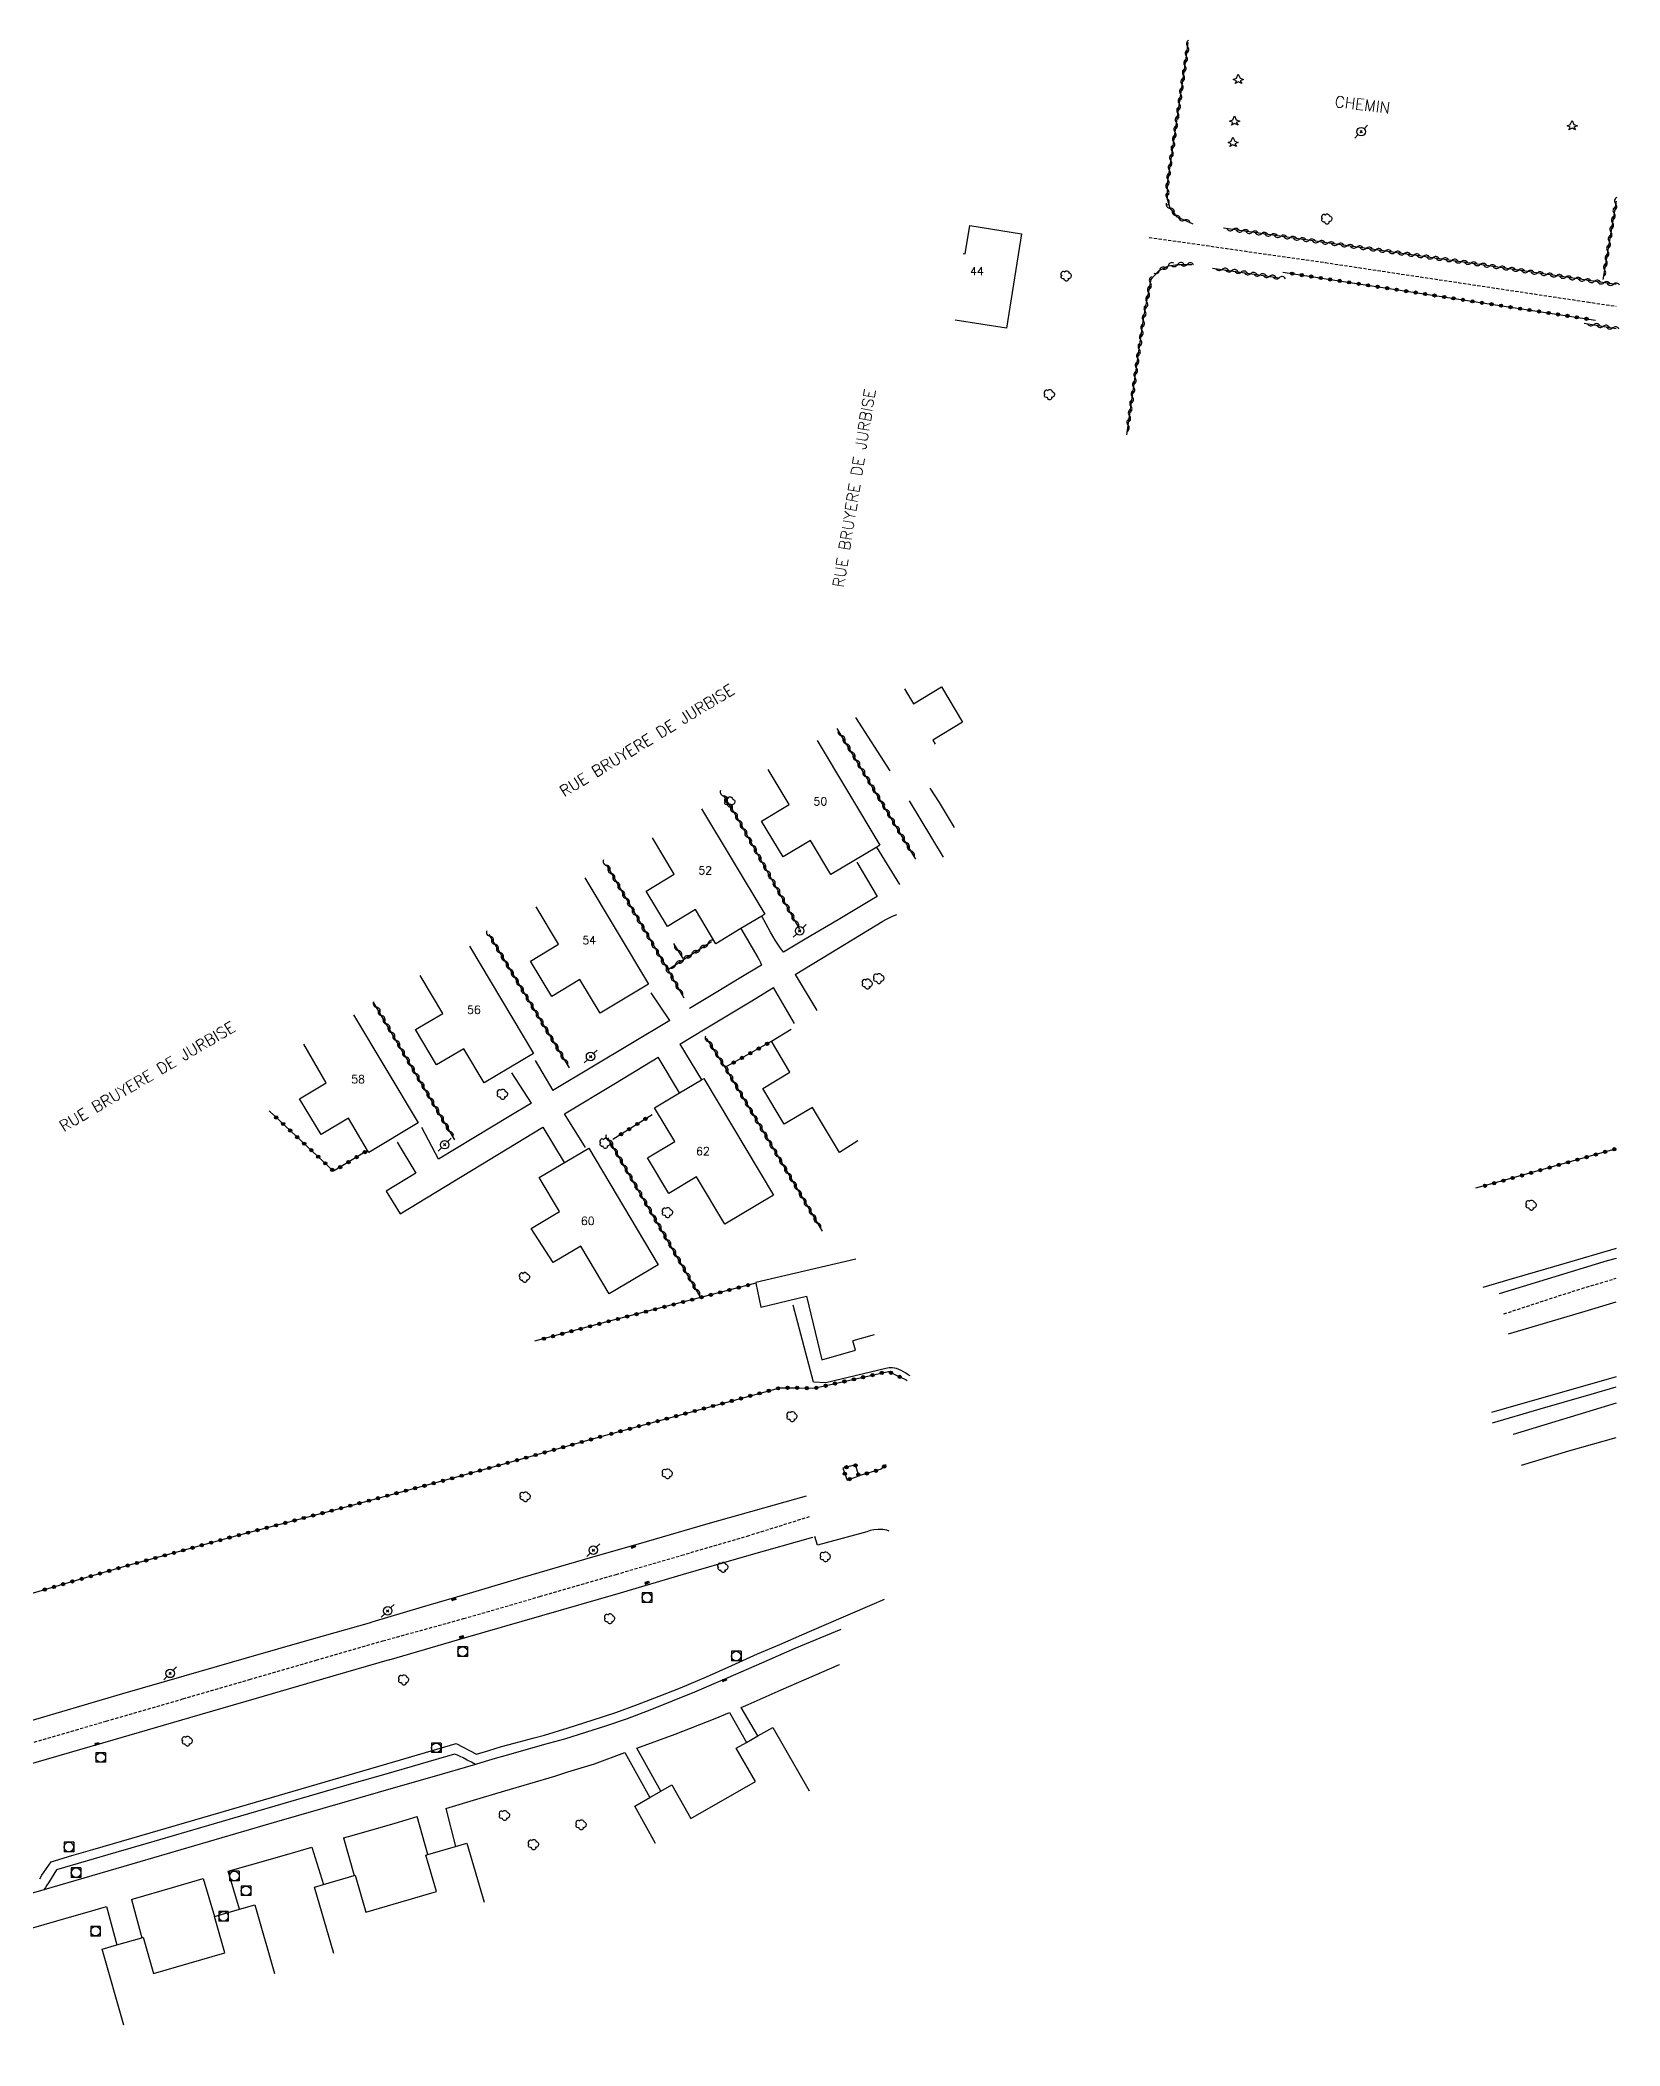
# Model space of a CAD drawing. Header units: millimetres. Extents: x 120371 to 121001, y 132316 to 133001.
# Drawn here: x 120753.8 to 121000.6, y 132335.7 to 132649 of the extents above; entities that cross this region are included whole.
import ezdxf
from ezdxf.enums import TextEntityAlignment as Align

# ---------------------------------------------------------------- set-up
doc = ezdxf.new("R2010")
doc.units = ezdxf.units.MM
doc.linetypes.add('DASHED', pattern=[0.75, 0.5, -0.25])
doc.layers.get('0').update_dxf_attribs({"linetype": 'CONTINUOUS'})
for name, color, linetype in [('W0001', 6, 'DASHED'), ('W0006', 2, 'CONTINUOUS'), ('W0014', 7, 'CONTINUOUS'), ('W0017', 7, 'CONTINUOUS'), ('W0101', 7, 'CONTINUOUS'), ('W0104', 1, 'CONTINUOUS'), ('W0300', 7, 'CONTINUOUS'), ('W0303', 7, 'CONTINUOUS'), ('W0310', 3, 'CONTINUOUS'), ('W0323', 7, 'CONTINUOUS'), ('W0401', 7, 'CONTINUOUS'), ('W0420', 7, 'CONTINUOUS'), ('W0473', 7, 'CONTINUOUS'), ('W0989', 7, 'CONTINUOUS'), ('W0991', 7, 'CONTINUOUS')]:
    doc.layers.add(name, color=color, linetype=linetype)
doc.styles.get("Standard").update_dxf_attribs({"font": 'romans.shx', "width": 0.85})

# ---------------------------------------------------------------- blocks, each defined once
blk = doc.blocks.new('T473')
for p, q in [((-0.166667, 0.166667), (0.166667, -0.166667)), ((-0.166667, -0.166667), (0.166667, 0.166667)), ((0.500001, 0.500001), (1.000002, 1.000002)), ((-1.000002, -1.000002), (-0.500001, -0.500001))]:
    blk.add_line(p, q)
blk.add_ellipse((0, 0), major_axis=(0.471405, 0.471405), ratio=1, start_param=5.4977871438, end_param=11.780972451)
blk = doc.blocks.new('T300')
for p, q in [((-0.8, 0.51), (-0.86, 0.34)), ((-0.86, 0.34), (-0.86, 0.17)), ((-0.86, 0.17), (-0.74, 0.06)), ((-0.69, 0.63), (-0.8, 0.51)), ((-0.8, -0.06), (-0.74, 0.06)), ((-0.74, 0.06), (-0.69, 0.11)), ((-0.57, 0.69), (-0.69, 0.63)), ((-0.46, 0.69), (-0.57, 0.69)), ((-0.29, 0.63), (-0.46, 0.69)), ((-0.29, 0.63), (-0.17, 0.74)), ((-0.23, 0.57), (-0.29, 0.63)), ((-0.17, 0.74), (-0.06, 0.8)), ((-0.06, 0.8), (0.06, 0.8)), ((0.06, 0.8), (0.23, 0.74)), ((0.23, 0.74), (0.34, 0.63)), ((0.34, 0.63), (0.4, 0.51)), ((0.46, 0.46), (0.34, 0.46)), ((0.4, 0.51), (0.4, 0.46)), ((0.57, 0.4), (0.46, 0.46)), ((0.57, 0.4), (0.69, 0.29)), ((0.69, 0.29), (0.74, 0.17)), ((0.74, 0.06), (0.69, -0.17)), ((0.74, 0.17), (0.74, 0.06)), ((-0.8, -0.17), (-0.8, -0.06)), ((-0.8, -0.23), (-0.8, -0.17)), ((-0.74, -0.34), (-0.8, -0.23)), ((-0.69, -0.4), (-0.74, -0.34)), ((-0.51, -0.46), (-0.69, -0.4)), ((-0.4, -0.46), (-0.51, -0.46)), ((-0.4, -0.46), (-0.34, -0.46)), ((-0.34, -0.46), (-0.34, -0.4)), ((-0.34, -0.51), (-0.34, -0.46)), ((-0.29, -0.63), (-0.34, -0.51)), ((-0.17, -0.74), (-0.29, -0.63)), ((-0.06, -0.8), (-0.17, -0.74)), ((0.06, -0.8), (-0.06, -0.8)), ((0.17, -0.74), (0.06, -0.8)), ((0.23, -0.69), (0.17, -0.74)), ((0.29, -0.46), (0.23, -0.46)), ((0.29, -0.63), (0.23, -0.69)), ((0.46, -0.4), (0.29, -0.46)), ((0.34, -0.51), (0.29, -0.63)), ((0.34, -0.51), (0.34, -0.46)), ((0.57, -0.34), (0.46, -0.4)), ((0.63, -0.29), (0.57, -0.34)), ((0.69, -0.17), (0.63, -0.29))]:
    blk.add_line(p, q)
blk = doc.blocks.new('T420')
for p, q in [((0.75, 0.75), (-0.75, 0.75)), ((-0.75, 0.75), (-0.75, -0.75)), ((0.75, 0.75), (0.75, -0.75)), ((0.75, -0.75), (-0.75, -0.75))]:
    blk.add_line(p, q)
blk.add_ellipse((0, 0), major_axis=(-0.53, 0.53), ratio=1, start_param=3.926991, end_param=10.210176)
blk = doc.blocks.new('T303')
for p, q in [((-0.77, 0), (-0.28, 0.21)), ((-0.28, -0.21), (-0.77, 0)), ((-0.28, 0.21), (0, 0.83)), ((0, 0.83), (0.28, 0.21)), ((0.28, 0.21), (0.83, 0)), ((0.83, 0), (0.28, -0.21)), ((-0.49, -0.63), (-0.28, -0.21)), ((0, -0.35), (-0.49, -0.63)), ((0.56, -0.63), (0, -0.35)), ((0.28, -0.21), (0.56, -0.63))]:
    blk.add_line(p, q)
blk = doc.blocks.new('T401')
for p, q in [((-0.3, 0.3), (0, 0.3)), ((-0.3, -0.25), (-0.3, 0.3)), ((-0.3, 0.15), (0, 0.15)), ((-0.3, 0), (0, 0)), ((0, 0.3), (0, -0.25)), ((-0.3, -0.15), (0, -0.15)), ((-0.3, -0.25), (-0.3, -0.3)), ((-0.3, -0.3), (0, -0.3)), ((0, -0.3), (0, -0.25))]:
    blk.add_line(p, q)
blk = doc.blocks.new('t323o')
at = {"color": 0, "linetype": 'Continuous'}
for radius in [0.25, 0.15]:
    blk.add_circle((0, 0), radius, dxfattribs=at)
blk = doc.blocks.new('t310o')
at = {"color": 0, "linetype": 'Continuous'}
for centre, start, end in [((-0.5, 0.38), 216.8699, 323.1304), ((0.5, -0.37), 36.8699, 143.1303)]:
    blk.add_arc(centre, 0.625, start, end, dxfattribs=at)

msp = doc.modelspace()

# ---------------------------------------------------------------- linework, layer by layer
at = {"layer": 'W0001'}
for points in [[(120927.05, 132618.22), (120954.58, 132614.28), (120995.49, 132608.14), (121000, 132607.46)], [(120982.46, 132450.07), (120994.63, 132454.05), (121000, 132455.63)], [(120590.84, 132335.74), (120598.42, 132337.93), (120623.25, 132345.34), (120661.11, 132356.26), (120678.6, 132361.4), (120701.48, 132368.08), (120714.36, 132371.88), (120727.25, 132375.68), (120740.14, 132379.47), (120752.13, 132382.98), (120764.12, 132386.47), (120776.11, 132389.95), (120786.51, 132392.97), (120796.92, 132395.98), (120807.32, 132399), (120819.94, 132402.47), (120831.85, 132405.93), (120843.77, 132409.39), (120854.02, 132412.37), (120864.26, 132415.37), (120873.99, 132418.42)]]:
    msp.add_lwpolyline(points, dxfattribs=at)
at = {"layer": 'W0006'}
for points in [[(120980.68, 132433.06), (120988.12, 132435.22), (120996.08, 132437.52), (121000, 132438.66)], [(120821.81, 132379.67), (120821.16, 132380.03), (120820.51, 132380.38), (120819.86, 132380.72), (120819.42, 132380.92), (120818.98, 132381.12), (120818.54, 132381.32), (120813.17, 132379.76), (120807.8, 132378.2), (120802.43, 132376.65), (120791.71, 132373.53), (120781, 132370.41), (120770.29, 132367.29), (120765.64, 132365.94), (120760.99, 132364.59), (120756.34, 132363.24), (120755.92, 132362.56), (120755.5, 132361.87), (120755.08, 132361.2), (120754.84, 132360.84), (120754.61, 132360.48), (120754.38, 132360.13)]]:
    msp.add_lwpolyline(points, dxfattribs=at)
at = {"layer": 'W0014'}
for points in [[(121000, 132460.29), (120991.84, 132457.88), (120982.9, 132455.27), (120980.93, 132454.7), (120979.17, 132454.18)], [(121000, 132440.23), (120980.56, 132434.65)], [(120886.45, 132416.15), (120886.09, 132416.27), (120885.42, 132416.38), (120884.73, 132416.4), (120884.04, 132416.34), (120883.48, 132416.22), (120882.92, 132416.04), (120882.36, 132415.86), (120875.25, 132413.93), (120874.84, 132415.31)], [(120832.57, 132384.28), (120836.3, 132385.44), (120840.02, 132386.6), (120843.73, 132387.83), (120847.12, 132389.05), (120850.5, 132390.34), (120853.85, 132391.67), (120857.88, 132393.38), (120861.87, 132395.17), (120865.86, 132396.95), (120869.33, 132398.45), (120872.79, 132399.95), (120876.26, 132401.44), (120880.03, 132403.07), (120883.8, 132404.69), (120885.71, 132405.52)], [(120753.73, 132361.83), (120754.06, 132362.38), (120754.4, 132362.92), (120754.76, 132363.45), (120755.13, 132363.98), (120755.5, 132364.51), (120758.75, 132365.45), (120762.01, 132366.4), (120765.26, 132367.34), (120772.24, 132369.38), (120779.22, 132371.42), (120786.21, 132373.46), (120797.07, 132376.63), (120807.93, 132379.81), (120818.79, 132382.98), (120821.94, 132381.3), (120823.9, 132381.89), (120825.87, 132382.48), (120827.84, 132383.04), (120829.41, 132383.46), (120830.99, 132383.87), (120832.57, 132384.28)]]:
    msp.add_lwpolyline(points, dxfattribs=at)
at = {"layer": 'W0017'}
for points in [[(120896.64, 132526.07), (120894.32, 132529.96), (120892.86, 132532.19)], [(120889.56, 132530.21), (120894.87, 132521.41)], [(120888.08, 132517.14), (120884.49, 132522.98)], [(120881.38, 132520.63), (120884.57, 132515.29)], [(120884.57, 132515.29), (120883.67, 132514.75), (120878.47, 132511.64), (120873.31, 132508.59), (120869.91, 132506.57)], [(120869.91, 132506.57), (120869.47, 132507.2), (120869.04, 132507.83), (120868.62, 132508.46), (120867.89, 132509.69), (120867.21, 132510.95), (120866.53, 132512.21)], [(120885.43, 132511.39), (120885.93, 132511.67), (120886.43, 132511.95), (120886.95, 132512.19), (120887.65, 132512.44)], [(120863.27, 132510.25), (120864.16, 132508.76), (120865.04, 132507.27), (120865.89, 132505.76), (120866.1, 132505.36), (120866.31, 132504.96), (120866.51, 132504.56)], [(120871.76, 132503.11), (120878.52, 132507.2), (120885.43, 132511.39)], [(120866.51, 132504.56), (120863, 132502.47), (120859.39, 132500.29), (120855.78, 132498.1), (120855.24, 132497.77)], [(120871.76, 132503.11), (120875.15, 132497.48)], [(120852.18, 132495.91), (120849.24, 132500.23)], [(120853.75, 132492.22), (120857.69, 132494.6), (120864.71, 132498.84), (120868.35, 132501.04)], [(120871.67, 132495.41), (120868.35, 132501.04)], [(120852.15, 132495.89), (120833.87, 132484.97)], [(120835.7, 132481.3), (120843.66, 132486.13), (120850.37, 132490.18)], [(120853.68, 132484.58), (120850.37, 132490.18)], [(120853.75, 132492.22), (120857.11, 132486.62)], [(120830.56, 132482.99), (120827.47, 132487.7)], [(120831.11, 132489.64), (120833.87, 132484.97)], [(120830.56, 132482.99), (120827.05, 132480.9), (120816.04, 132474.22)], [(120838.98, 132476.07), (120835.7, 132481.3)], [(120812.47, 132472.05), (120807.85, 132469.25), (120810.04, 132465.71), (120832.31, 132479.24)], [(120816.04, 132474.22), (120813.4, 132479.21)], [(120832.31, 132479.24), (120835.66, 132473.71)], [(120809.57, 132476.88), (120812.47, 132472.05)], [(121000, 132458.75), (120998.6, 132458.34), (120981.72, 132453.19), (120981.72, 132453.19), (120981.72, 132453.19)], [(120889.7, 132440.39), (120889.42, 132440.57), (120889.06, 132440.8), (120888.69, 132441.02), (120888.32, 132441.21), (120887.95, 132441.39), (120887.56, 132441.52), (120887.27, 132441.6), (120886.96, 132441.65), (120886.66, 132441.67), (120886.41, 132441.64), (120886.15, 132441.59), (120885.9, 132441.54), (120876.55, 132439.31), (120874.6, 132439.41), (120871.44, 132451.44)], [(120983.21, 132446.95), (120983.21, 132446.95), (120994.63, 132450.36), (121000, 132451.94)], [(121000, 132436.11), (120983.93, 132431.23), (120983.93, 132431.23)], [(120985.24, 132426.42), (120985.24, 132426.42), (120992.62, 132428.66), (121000, 132430.74)], [(120873.46, 132421.62), (120873.46, 132421.62), (120873.46, 132421.62), (120858.13, 132417.3), (120848.48, 132414.49), (120838.83, 132411.69), (120829.18, 132408.88), (120821.32, 132406.56), (120813.47, 132404.24), (120805.61, 132401.91)], [(120808.33, 132396.04), (120820.24, 132399.5), (120832.16, 132402.95), (120844.07, 132406.42), (120854.32, 132409.4), (120864.57, 132412.39), (120874.51, 132415.21)], [(120678.12, 132364.89), (120687.91, 132367.74), (120697.7, 132370.59), (120707.49, 132373.45), (120720.88, 132377.35), (120734.27, 132381.26), (120747.66, 132385.18), (120757.19, 132387.98), (120766.73, 132390.78), (120776.27, 132393.56), (120786.05, 132396.36), (120795.83, 132399.14), (120805.61, 132401.91)], [(120878.87, 132400.79), (120878.87, 132400.79), (120878.87, 132400.79), (120871.69, 132397.83), (120866.47, 132395.53), (120861.25, 132393.23), (120856.01, 132391), (120852.53, 132389.56), (120849.04, 132388.16), (120845.52, 132386.83), (120842.26, 132385.72), (120838.97, 132384.68), (120835.69, 132383.64)], [(120808.33, 132396.04), (120797.93, 132393.03), (120787.52, 132390.02), (120777.12, 132387), (120765.13, 132383.51), (120753.14, 132380.02), (120741.15, 132376.52), (120728.26, 132372.73), (120715.37, 132368.93), (120702.49, 132365.13)], [(120863.29, 132388.6), (120864.42, 132389.08), (120869.54, 132391.37), (120878.65, 132395.3), (120878.65, 132395.3), (120878.65, 132395.3)], [(120847.02, 132382.24), (120853, 132384.44), (120859.26, 132386.88), (120861.49, 132387.83)], [(120861.49, 132387.83), (120864.12, 132383.12)], [(120865.94, 132384.15), (120863.29, 132388.6)], [(120835.69, 132383.64), (120832.59, 132382.79), (120829.49, 132381.93), (120826.4, 132381.05), (120824.87, 132380.6), (120823.34, 132380.14), (120821.81, 132379.67)], [(120840.39, 132379.79), (120845.12, 132381.54)], [(120845.12, 132381.54), (120849.03, 132374.52)], [(120850.74, 132375.51), (120847.02, 132382.24)], [(120821.81, 132379.67), (120815, 132377.72), (120808.19, 132375.77), (120801.39, 132373.81), (120790.71, 132370.71), (120780.03, 132367.6), (120769.36, 132364.49), (120764.36, 132363.04), (120759.37, 132361.58), (120754.38, 132360.13)], [(120822.52, 132374.41), (120826.41, 132375.56), (120830.3, 132376.72), (120834.18, 132377.89), (120836.25, 132378.52), (120838.32, 132379.16), (120840.39, 132379.79)], [(120817.16, 132372.83), (120822.52, 132374.41)], [(120801.18, 132368.21), (120802.54, 132368.6), (120809.24, 132370.54), (120812.71, 132371.54)], [(120814.38, 132365.62), (120812.71, 132371.54)], [(120817.16, 132372.83), (120818.7, 132366.88)], [(120801.18, 132368.21), (120802.84, 132362.34)], [(120783.16, 132363.01), (120786.66, 132364.02), (120791.96, 132365.55), (120796.26, 132366.79)], [(120796.26, 132366.79), (120798.06, 132360.95)], [(120768.05, 132358.6), (120768.39, 132358.7), (120774.48, 132360.47), (120779.25, 132361.86)], [(120779.25, 132361.86), (120781.02, 132355.96)], [(120784.92, 132357.07), (120783.16, 132363.01)], [(120754.38, 132360.13), (120743.24, 132356.93)], [(120768.05, 132358.6), (120769.66, 132352.64)], [(120729.38, 132346.54), (120730.49, 132347.08), (120732.33, 132347.89), (120734.69, 132348.76), (120737.1, 132349.52), (120739.52, 132350.26), (120743.15, 132351.38), (120746.79, 132352.47), (120750.44, 132353.55), (120756.42, 132355.26), (120762.41, 132356.98), (120764.18, 132357.49)], [(120764.18, 132357.49), (120765.79, 132351.52)]]:
    msp.add_lwpolyline(points, dxfattribs=at)
at = {"layer": 'W0101'}
for points in [[(120897.97, 132615.72), (120898.33, 132615.66), (120899.02, 132620.06), (120907.09, 132618.79), (120904.77, 132604.03), (120896.74, 132605.29)], [(120888.82, 132547.71), (120890.22, 132545.37), (120894.59, 132548), (120897.9, 132542.48), (120893.24, 132539.69), (120893.63, 132539.06)], [(120886.58, 132534.91), (120881.22, 132543.21)], [(120875.16, 132539.63), (120884.97, 132523.27)], [(120884.97, 132523.27), (120884.49, 132522.98), (120877.33, 132518.68), (120874.14, 132524.01), (120869.85, 132521.44), (120866.5, 132527.03), (120870.82, 132529.62), (120867.53, 132535.11)], [(120857.1, 132528.94), (120867, 132512.5), (120866.53, 132512.21), (120863.27, 132510.25), (120859.37, 132507.9)], [(120859.37, 132507.9), (120856.16, 132513.24), (120851.79, 132510.6), (120848.48, 132516.09), (120852.87, 132518.74), (120849.46, 132524.42)], [(120838.89, 132518.16), (120848.85, 132501.58), (120841.27, 132497.03)], [(120841.27, 132497.03), (120838.12, 132502.28), (120833.72, 132499.63), (120830.39, 132505.18), (120834.78, 132507.82), (120831.28, 132513.66)], [(120820.88, 132507.51), (120830.85, 132490.76), (120823.15, 132486.17)], [(120823.15, 132486.17), (120819.98, 132491.49), (120815.71, 132488.95), (120812.43, 132494.47), (120816.68, 132497.01), (120813.15, 132502.93)], [(120802.77, 132496.79), (120812.86, 132479.92), (120805.15, 132475.3), (120804.96, 132475.61), (120801.96, 132480.62), (120797.7, 132478.07), (120794.33, 132483.68)], [(120866.69, 132485.3), (120870.94, 132487.82), (120868.07, 132492.65), (120868.07, 132492.65), (120871.14, 132494.53)], [(120794.33, 132483.68), (120798.49, 132486.17), (120795.01, 132492.2)], [(120881.56, 132477.09), (120878.67, 132475.26), (120874.47, 132482.33), (120870.02, 132479.69), (120866.69, 132485.3)]]:
    msp.add_lwpolyline(points, dxfattribs=at)
for points in [[(120849.79, 132482.27), (120853.68, 132484.58), (120857.11, 132486.62), (120857.5, 132486.86), (120868.35, 132468.63), (120860.74, 132464.11), (120856.35, 132471.48), (120851.99, 132468.89), (120848.68, 132474.45), (120852.93, 132476.98)], [(120839.49, 132475.98), (120850.32, 132457.74), (120842.68, 132453.2), (120838.27, 132460.64), (120833.96, 132458.08), (120830.48, 132463.42), (120834.93, 132466.07), (120831.77, 132471.4)]]:
    msp.add_lwpolyline(points, close=True, dxfattribs=at)
at = {"layer": 'W0104'}
for points in [[(120881.24, 132458.64), (120881.24, 132458.64), (120865.58, 132454.96), (120865.6, 132454.88), (120866.36, 132451.12), (120873.51, 132452.86), (120875.94, 132442.9), (120881.17, 132444.39), (120880.76, 132445.85)], [(120884.11, 132446.82), (120880.76, 132445.85), (120880.76, 132445.85), (120880.76, 132445.85), (120880.76, 132445.85), (120880.76, 132445.85)], [(120849.95, 132367.37), (120846.68, 132373.17), (120849.03, 132374.52), (120850.74, 132375.51), (120852.47, 132376.5), (120855.45, 132371.23), (120865.53, 132377.04), (120862.54, 132382.23), (120864.12, 132383.12), (120865.94, 132384.15), (120868.26, 132385.46)], [(120868.26, 132385.46), (120873.96, 132375.58)], [(120799.66, 132350.17), (120796.64, 132360.54), (120798.06, 132360.95), (120802.84, 132362.34), (120803, 132362.39), (120804.67, 132356.64), (120815.72, 132359.85), (120814.07, 132365.54), (120814.38, 132365.62), (120818.7, 132366.88), (120820.46, 132367.4), (120823.14, 132358.2)], [(120766.88, 132338.96), (120763.47, 132350.86), (120765.79, 132351.52), (120769.66, 132352.64), (120769.89, 132352.7), (120771.51, 132347.05), (120782.66, 132350.25), (120781.02, 132355.96), (120784.92, 132357.07), (120787.34, 132357.77), (120790.42, 132347.02)]]:
    msp.add_lwpolyline(points, dxfattribs=at)
at = {"layer": 'W0310'}
for points in [[(120933.94, 132620.29), (120931.49, 132621.39), (120930.35, 132622.8), (120929.93, 132624.13), (120929.9, 132626.61), (120932.82, 132646.23), (120933.16, 132648.64)], [(121000, 132623.88), (120997.95, 132611.64)], [(121000, 132610.85), (120979.4, 132613.9), (120938.69, 132619.66)], [(120923.55, 132587.4), (120926.24, 132605.79), (120927.34, 132611.64), (120927.65, 132611.98)], [(120927.65, 132611.98), (120928.6, 132613.03), (120930.06, 132613.78), (120931.55, 132613.98), (120933.78, 132613.99), (120933.78, 132614)], [(120936.97, 132613.43), (120947.42, 132611.9)], [(120995.02, 132604.82), (121000, 132603.97)], [(120890.6, 132521.12), (120878.33, 132541.51)], [(120872.5, 132510.12), (120862.42, 132528.07), (120860.6, 132531.01)], [(120842.28, 132520.17), (120852.2, 132503.2), (120854.38, 132499.42)], [(120836.47, 132488.51), (120823.93, 132509.31)], [(120851.81, 132503.83), (120858.68, 132508.23)], [(120854.26, 132505.58), (120852.79, 132507.91)], [(120818.57, 132477.27), (120805.95, 132498.67)], [(120876, 132463), (120866.26, 132479.43), (120860.82, 132488.6), (120860.72, 132488.76), (120857.9, 132493.16)], [(120857.07, 132452.55), (120842.49, 132477.56)]]:
    msp.add_lwpolyline(points, dxfattribs=at)
at = {"layer": 'W0323'}
for points in [[(120947.92, 132612.78), (120996.76, 132605.29)], [(120860.82, 132488.6), (120868.07, 132492.65)], [(120804.96, 132475.61), (120799.64, 132472.37), (120789.57, 132481.79)], [(120849.39, 132481.18), (120843.28, 132477.33)], [(121000, 132475.87), (120981.69, 132470.68), (120978.06, 132469.69)], [(120865.6, 132454.88), (120842.91, 132448.98), (120831.02, 132445.81)], [(120841.58, 132430.95), (120869.37, 132438.53), (120872.22, 132438.52), (120874.73, 132438.45), (120886.31, 132441.08), (120889.1, 132439.75), (120889.24, 132439.65)], [(120684.53, 132384.56), (120692.78, 132387.41), (120701.04, 132390.25), (120709.31, 132393.04), (120719.48, 132396.33), (120729.67, 132399.53), (120739.89, 132402.66), (120749.05, 132405.41), (120758.23, 132408.1), (120767.41, 132410.75), (120784.37, 132415.4), (120801.37, 132419.88), (120818.34, 132424.44), (120826.09, 132426.6), (120833.83, 132428.77), (120841.58, 132430.95)], [(120885.94, 132426.52), (120885.19, 132425.82), (120881.68, 132424.78), (120881.16, 132426.47), (120879.22, 132425.98), (120879.85, 132424.11), (120881.68, 132424.78)]]:
    msp.add_lwpolyline(points, dxfattribs=at)

# ---------------------------------------------------------------- block references
at = {"layer": 'W0300', "rotation": 359.9999899820874}
for p in [(120954.84, 132621.08), (120914.13, 132612.19), (120911.51, 132593.66), (120861.57, 132530.02), (120883.05, 132501.6), (120884.85, 132502.45), (120826.05, 132484.37), (120842.08, 132476.7), (120986.77, 132467.04), (120851.84, 132465.89), (120829.51, 132455.77), (120871.29, 132434.02), (120851.81, 132425.09), (120829.61, 132421.5), (120876.5, 132412.12), (120842.8, 132402.45)]:
    msp.add_blockref('T300', p, dxfattribs=at)
at = {"layer": 'W0300'}
for p in [(120860.5, 132410.47), (120810.62, 132392.89), (120776.81, 132383.33), (120826.36, 132371.72), (120838.34, 132370.26), (120830.9, 132367.17)]:
    msp.add_blockref('T300', p, dxfattribs=at)
at = {"layer": 'W0303', "rotation": 359.9999899820874}
for p in [(120940.97, 132642.88), (120940.38, 132636.36), (120940.15, 132633.02), (120993.12, 132635.65)]:
    msp.add_blockref('T303', p, dxfattribs=at)
at = {"layer": 'W0310'}
for p, rotation in [((120932.86, 132646.52), 81.76365057754809), ((120933.07, 132648.01), 81.76365057754809), ((120932.42, 132643.55), 81.54192262156677), ((120932.64, 132645.04), 81.54192262156677), ((120931.76, 132639.1), 81.54192262156677), ((120931.98, 132640.59), 81.54192262156677), ((120932.2, 132642.07), 81.54192262156677), ((120931.31, 132636.14), 81.54192262156677), ((120931.54, 132637.62), 81.54192262156677), ((120930.87, 132633.17), 81.54192262156677), ((120931.09, 132634.65), 81.54192262156677), ((120930.43, 132630.2), 81.54192262156677), ((120930.65, 132631.69), 81.54192262156677), ((120929.99, 132627.23), 81.54192262156677), ((120930.21, 132628.72), 81.54192262156677), ((120929.91, 132625.74), 90.83333439011238), ((120929.93, 132624.24), 90.83333439011238), ((120999.93, 132623.47), 260.4983663185641), ((120930.35, 132622.8), 129.0678979551112), ((120931.29, 132621.64), 129.0678979551112), ((120932.57, 132620.9), 155.6338734718335), ((120999.44, 132620.51), 260.4983663185641), ((120999.68, 132621.99), 260.4983663185641), ((120940.18, 132619.45), 171.9445961805419), ((120941.66, 132619.24), 171.9445961805419), ((120943.15, 132619.03), 171.9445961805419), ((120944.63, 132618.82), 171.9445961805419), ((120946.12, 132618.61), 171.9445961805419), ((120947.61, 132618.4), 171.9445961805419), ((120949.09, 132618.19), 171.9445961805419), ((120950.58, 132617.98), 171.9445961805419), ((120952.06, 132617.77), 171.9445961805419), ((120998.94, 132617.55), 260.4983663185641), ((120999.19, 132619.03), 260.4983663185641), ((120953.55, 132617.56), 171.9445961805419), ((120955.03, 132617.35), 171.9445961805419), ((120956.52, 132617.14), 171.9445961805419), ((120958, 132616.93), 171.9445961805419), ((120959.49, 132616.72), 171.9445961805419), ((120960.97, 132616.51), 171.9445961805419), ((120962.46, 132616.3), 171.9445961805419), ((120963.94, 132616.09), 171.9445961805419), ((120965.43, 132615.88), 171.9445961805419), ((120966.91, 132615.67), 171.9445961805419), ((120968.4, 132615.46), 171.9445961805419), ((120969.88, 132615.25), 171.9445961805419), ((120971.37, 132615.04), 171.9445961805419), ((120972.85, 132614.83), 171.9445961805419), ((120974.34, 132614.62), 171.9445961805419), ((120998.45, 132614.6), 260.4983663185641), ((120998.69, 132616.08), 260.4983663185641), ((120927.24, 132611.11), 79.31705149008545), ((120928.67, 132613.07), 27.20721317702926), ((120930.01, 132613.75), 27.20721317702926), ((120931.49, 132613.97), 7.667529130321161), ((120932.99, 132613.99), 0.2317569450682838), ((120938.45, 132613.22), 351.6658405964148), ((120939.94, 132613), 351.6658405964148), ((120941.42, 132612.78), 351.6658405964148), ((120942.91, 132612.56), 351.6658405964148), ((120944.39, 132612.35), 351.6658405964148), ((120945.87, 132612.13), 351.6658405964148), ((120947.36, 132611.91), 351.6658405964148), ((120975.82, 132614.41), 171.9445961805419), ((120977.31, 132614.2), 171.9445961805419), ((120978.79, 132613.99), 171.9445961805419), ((120980.28, 132613.77), 171.5675251138795), ((120981.76, 132613.55), 171.5675251138795), ((120983.25, 132613.33), 171.5675251138795), ((120984.73, 132613.11), 171.5675251138795), ((120986.21, 132612.89), 171.5675251138795), ((120987.7, 132612.67), 171.5675251138795), ((120989.18, 132612.45), 171.5675251138795), ((120990.67, 132612.23), 171.5675251138795), ((120992.15, 132612.01), 171.5675251138795), ((120993.63, 132611.79), 171.5675251138795), ((120995.12, 132611.57), 171.5675251138795), ((120998.2, 132613.12), 260.4983663185641), ((120926.68, 132608.16), 79.31705149008545), ((120926.96, 132609.63), 79.31705149008545), ((120996.6, 132611.35), 171.5675251138795), ((120998.08, 132611.13), 171.5675251138795), ((120999.57, 132610.91), 171.5675251138795), ((120926.15, 132605.21), 81.68465530924523), ((120926.41, 132606.69), 79.31705149008545), ((120925.72, 132602.24), 81.68465530924523), ((120925.93, 132603.72), 81.68465530924523), ((120996.5, 132604.57), 350.3810072110223), ((120997.98, 132604.32), 350.3810072110223), ((120999.46, 132604.07), 350.3810072110223), ((120925.28, 132599.27), 81.68465530924523), ((120925.5, 132600.76), 81.68465530924523), ((120924.85, 132596.3), 81.68465530924523), ((120925.07, 132597.79), 81.68465530924523), ((120924.42, 132593.33), 81.68465530924523), ((120924.63, 132594.82), 81.68465530924523), ((120923.98, 132590.37), 81.68465530924523), ((120924.2, 132591.85), 81.68465530924523), ((120923.77, 132588.88), 81.68465530924523), ((120879, 132540.4), 121.021180982062), ((120879.77, 132539.11), 121.021180982062), ((120880.55, 132537.83), 121.021180982062), ((120881.32, 132536.54), 121.021180982062), ((120882.09, 132535.26), 121.021180982062), ((120882.86, 132533.97), 121.021180982062), ((120883.64, 132532.69), 121.021180982062), ((120860.62, 132530.97), 121.7757494572941), ((120861.41, 132529.7), 121.7757494572941), ((120884.41, 132531.4), 121.021180982062), ((120885.18, 132530.12), 121.021180982062), ((120862.2, 132528.42), 121.7757494572941), ((120862.95, 132527.12), 119.3354674890131), ((120885.96, 132528.83), 121.021180982062), ((120886.73, 132527.54), 121.021180982062), ((120863.69, 132525.82), 119.3354674890131), ((120864.42, 132524.51), 119.3354674890131), ((120865.16, 132523.2), 119.3354674890131), ((120887.5, 132526.26), 121.021180982062), ((120888.28, 132524.97), 121.021180982062), ((120889.05, 132523.69), 121.021180982062), ((120842.29, 132520.15), 300.3149807584473), ((120865.89, 132521.89), 119.3354674890131), ((120866.62, 132520.59), 119.3354674890131), ((120889.82, 132522.4), 121.021180982062), ((120843.04, 132518.85), 300.3149807584473), ((120843.8, 132517.56), 300.3149807584473), ((120867.36, 132519.28), 119.3354674890131), ((120868.09, 132517.97), 119.3354674890131), ((120844.56, 132516.26), 300.3149807584473), ((120845.32, 132514.97), 300.3149807584473), ((120868.83, 132516.66), 119.3354674890131), ((120869.56, 132515.35), 119.3354674890131), ((120870.3, 132514.05), 119.3354674890131), ((120846.07, 132513.67), 300.3149807584473), ((120846.83, 132512.38), 300.3149807584473), ((120847.59, 132511.08), 300.3149807584473), ((120871.03, 132512.74), 119.3354674890131), ((120871.77, 132511.43), 119.3354674890131), ((120824.08, 132509.07), 121.0960773569734), ((120824.85, 132507.78), 121.0960773569734), ((120848.34, 132509.79), 300.3149807584473), ((120849.1, 132508.49), 300.3149807584473), ((120858.13, 132507.87), 32.63225763262142), ((120825.63, 132506.5), 121.0960773569734), ((120826.4, 132505.21), 121.0960773569734), ((120849.86, 132507.2), 300.3149807584473), ((120850.62, 132505.9), 300.3149807584473), ((120851.37, 132504.61), 300.3149807584473), ((120853.08, 132504.64), 32.63225763262142), ((120853.46, 132506.85), 122.2700880910735), ((120854.34, 132505.44), 32.63225763262142), ((120855.6, 132506.25), 32.63225763262142), ((120856.87, 132507.06), 32.63225763262142), ((120827.18, 132503.93), 121.0960773569734), ((120827.95, 132502.64), 121.0960773569734), ((120828.73, 132501.36), 121.0960773569734), ((120852.13, 132503.31), 300.3149807584473), ((120852.88, 132502.02), 299.9973916273772), ((120829.5, 132500.07), 121.0960773569734), ((120830.28, 132498.79), 121.0960773569734), ((120853.63, 132500.72), 299.9973916273772), ((120806.38, 132497.95), 120.5031589621157), ((120807.14, 132496.65), 120.5031589621157), ((120807.91, 132495.36), 120.5031589621157), ((120831.05, 132497.51), 121.0960773569734), ((120831.83, 132496.22), 121.0960773569734), ((120808.67, 132494.07), 120.5031589621157), ((120809.43, 132492.78), 120.5031589621157), ((120832.6, 132494.94), 121.0960773569734), ((120833.38, 132493.65), 121.0960773569734), ((120834.15, 132492.37), 121.0960773569734), ((120858.26, 132492.59), 122.6838617886338), ((120810.19, 132491.48), 120.5031589621157), ((120810.95, 132490.19), 120.5031589621157), ((120811.71, 132488.9), 120.5031589621157), ((120834.92, 132491.08), 121.0960773569734), ((120835.7, 132489.8), 121.0960773569734), ((120859.07, 132491.33), 122.6838617886338), ((120859.88, 132490.07), 122.6838617886338), ((120860.69, 132488.8), 122.6838617886338), ((120812.47, 132487.61), 120.5031589621157), ((120813.24, 132486.31), 120.5031589621157), ((120861.46, 132487.52), 120.6751640194726), ((120862.22, 132486.23), 120.6751640194726), ((120814, 132485.02), 120.5031589621157), ((120814.76, 132483.73), 120.5031589621157), ((120815.52, 132482.44), 120.5031589621157), ((120862.99, 132484.94), 120.6751640194726), ((120863.75, 132483.65), 120.6751640194726), ((120816.28, 132481.14), 120.5031589621157), ((120817.04, 132479.85), 120.5031589621157), ((120864.52, 132482.36), 120.6751640194726), ((120865.29, 132481.07), 120.6751640194726), ((120866.05, 132479.78), 120.6751640194726), ((120817.8, 132478.56), 120.5031589621157), ((120842.72, 132477.18), 120.2265203772194), ((120866.82, 132478.48), 120.665866232586), ((120867.58, 132477.19), 120.665866232586), ((120843.47, 132475.88), 120.2265203772194), ((120844.23, 132474.58), 120.2265203772194), ((120844.98, 132473.29), 120.2265203772194), ((120868.35, 132475.9), 120.665866232586), ((120869.11, 132474.61), 120.665866232586), ((120869.88, 132473.32), 120.665866232586), ((120845.74, 132471.99), 120.2265203772194), ((120846.5, 132470.69), 120.2265203772194), ((120870.64, 132472.03), 120.665866232586), ((120871.41, 132470.74), 120.665866232586), ((120847.25, 132469.4), 120.2265203772194), ((120848.01, 132468.1), 120.2265203772194), ((120848.76, 132466.81), 120.2265203772194), ((120872.17, 132469.45), 120.665866232586), ((120872.94, 132468.16), 120.665866232586), ((120873.7, 132466.87), 120.665866232586), ((120849.52, 132465.51), 120.2265203772194), ((120850.27, 132464.21), 120.2265203772194), ((120874.47, 132465.58), 120.665866232586), ((120875.23, 132464.29), 120.665866232586), ((120851.03, 132462.92), 120.2265203772194), ((120851.78, 132461.62), 120.2265203772194), ((120852.54, 132460.33), 120.2265203772194), ((120853.29, 132459.03), 120.2265203772194), ((120854.05, 132457.73), 120.2265203772194), ((120854.8, 132456.44), 120.2265203772194), ((120855.56, 132455.14), 120.2265203772194), ((120856.31, 132453.85), 120.2265203772194)]:
    msp.add_blockref('t310o', p, dxfattribs=dict(at, rotation=rotation))
at = {"layer": 'W0323'}
for p, rotation in [((120949.4, 132612.56), 351.2733204897879), ((120950.89, 132612.33), 351.2733204897879), ((120952.37, 132612.1), 351.2733204897879), ((120953.85, 132611.87), 351.2733204897879), ((120955.33, 132611.65), 351.2733204897879), ((120956.82, 132611.42), 351.2733204897879), ((120958.3, 132611.19), 351.2733204897879), ((120959.78, 132610.96), 351.2733204897879), ((120961.26, 132610.73), 351.2733204897879), ((120962.75, 132610.51), 351.2733204897879), ((120964.23, 132610.28), 351.2733204897879), ((120965.71, 132610.05), 351.2733204897879), ((120967.2, 132609.82), 351.2733204897879), ((120968.68, 132609.6), 351.2733204897879), ((120970.16, 132609.37), 351.2733204897879), ((120971.64, 132609.14), 351.2733204897879), ((120973.13, 132608.91), 351.2733204897879), ((120974.61, 132608.69), 351.2733204897879), ((120976.09, 132608.46), 351.2733204897879), ((120977.57, 132608.23), 351.2733204897879), ((120979.06, 132608), 351.2733204897879), ((120980.54, 132607.78), 351.2733204897879), ((120982.02, 132607.55), 351.2733204897879), ((120983.5, 132607.32), 351.2733204897879), ((120984.99, 132607.09), 351.2733204897879), ((120986.47, 132606.87), 351.2733204897879), ((120987.95, 132606.64), 351.2733204897879), ((120989.43, 132606.41), 351.2733204897879), ((120990.92, 132606.18), 351.2733204897879), ((120992.4, 132605.96), 351.2733204897879), ((120993.88, 132605.73), 351.2733204897879), ((120995.37, 132605.5), 351.2733204897879), ((120863.44, 132490.06), 29.20262026687351), ((120864.75, 132490.79), 29.20262026687351), ((120866.06, 132491.52), 29.20262026687351), ((120867.36, 132492.26), 29.20262026687351), ((120862.13, 132489.33), 29.20262026687351), ((120790.67, 132480.76), 136.9340194564996), ((120848.36, 132480.53), 212.1618964770439), ((120791.76, 132479.74), 136.9340194564996), ((120792.86, 132478.72), 136.9340194564996), ((120793.95, 132477.69), 136.9340194564996), ((120844.55, 132478.13), 212.1618964770439), ((120845.82, 132478.93), 212.1618964770439), ((120847.09, 132479.73), 212.1618964770439), ((120795.05, 132476.67), 136.9340194564996), ((120796.15, 132475.64), 136.9340194564996), ((120797.24, 132474.62), 136.9340194564996), ((120801.96, 132473.78), 211.2651360852743), ((120803.24, 132474.56), 211.2651360852743), ((120804.53, 132475.34), 211.2651360852743), ((120992.5, 132473.75), 195.8076226890728), ((120993.95, 132474.16), 195.8076226890728), ((120995.39, 132474.56), 195.8076226890728), ((120996.83, 132474.97), 195.8076226890728), ((120998.28, 132475.38), 195.8076226890728), ((120999.72, 132475.79), 195.8076226890728), ((120798.34, 132473.59), 136.9340194564996), ((120799.43, 132472.57), 136.9340194564996), ((120800.68, 132473), 211.2651360852743), ((120982.4, 132470.89), 195.8076226890728), ((120983.84, 132471.3), 195.8076226890728), ((120985.29, 132471.7), 195.8076226890728), ((120986.73, 132472.11), 195.8076226890728), ((120988.17, 132472.52), 195.8076226890728), ((120989.62, 132472.93), 195.8076226890728), ((120991.06, 132473.34), 195.8076226890728), ((120979.51, 132470.08), 195.4188774226263), ((120980.95, 132470.48), 195.4188774226263), ((120854.23, 132451.92), 194.568018213285), ((120855.68, 132452.3), 194.568018213285), ((120857.13, 132452.68), 194.568018213285), ((120858.58, 132453.05), 194.568018213285), ((120860.03, 132453.43), 194.568018213285), ((120861.48, 132453.81), 194.568018213285), ((120862.94, 132454.18), 194.568018213285), ((120864.39, 132454.56), 194.568018213285), ((120842.61, 132448.9), 194.9191236197198), ((120844.06, 132449.28), 194.568018213285), ((120845.51, 132449.66), 194.568018213285), ((120846.97, 132450.03), 194.568018213285), ((120848.42, 132450.41), 194.568018213285), ((120849.87, 132450.79), 194.568018213285), ((120851.32, 132451.17), 194.568018213285), ((120852.77, 132451.54), 194.568018213285), ((120832.47, 132446.2), 194.9191236197198), ((120833.91, 132446.58), 194.9191236197198), ((120835.36, 132446.97), 194.9191236197198), ((120836.81, 132447.36), 194.9191236197198), ((120838.26, 132447.74), 194.9191236197198), ((120839.71, 132448.13), 194.9191236197198), ((120841.16, 132448.51), 194.9191236197198), ((120879.44, 132439.52), 12.7863009838172), ((120880.9, 132439.85), 12.7863009838172), ((120882.36, 132440.18), 12.7863009838172), ((120883.83, 132440.51), 12.7863009838172), ((120885.29, 132440.85), 12.7863009838172), ((120886.72, 132440.88), 334.6203239449356), ((120888.08, 132440.24), 334.6203239449356), ((120861.84, 132436.48), 15.26157287521569), ((120863.28, 132436.87), 15.26157287521569), ((120864.73, 132437.27), 15.26157287521569), ((120866.18, 132437.66), 15.26157287521569), ((120867.62, 132438.06), 15.26157287521569), ((120869.07, 132438.45), 15.26157287521569), ((120870.56, 132438.53), 359.8593724923107), ((120872.06, 132438.53), 359.8593724923107), ((120873.56, 132438.48), 358.263603491531), ((120875.05, 132438.52), 12.7863009838172), ((120876.51, 132438.85), 12.7863009838172), ((120877.98, 132439.19), 12.7863009838172), ((120850.26, 132433.32), 15.26157287521569), ((120851.71, 132433.71), 15.26157287521569), ((120853.15, 132434.11), 15.26157287521569), ((120854.6, 132434.5), 15.26157287521569), ((120856.05, 132434.9), 15.26157287521569), ((120857.49, 132435.29), 15.26157287521569), ((120858.94, 132435.69), 15.26157287521569), ((120860.39, 132436.08), 15.26157287521569), ((120838.4, 132430.06), 15.68999292899977), ((120839.84, 132430.46), 15.68999292899977), ((120841.28, 132430.87), 15.68999292899977), ((120843.02, 132431.34), 15.26157287521569), ((120844.47, 132431.74), 15.26157287521569), ((120845.92, 132432.13), 15.26157287521569), ((120847.36, 132432.53), 15.26157287521569), ((120848.81, 132432.92), 15.26157287521569), ((120826.84, 132426.81), 15.69685121988377), ((120828.29, 132427.22), 15.69685121988377), ((120829.73, 132427.62), 15.69685121988377), ((120831.18, 132428.03), 15.69685121988377), ((120832.62, 132428.43), 15.69685121988377), ((120834.06, 132428.84), 15.68999292899977), ((120835.51, 132429.24), 15.68999292899977), ((120836.95, 132429.65), 15.68999292899977), ((120815.28, 132423.62), 15.04101055173796), ((120816.72, 132424.01), 15.04101055173796), ((120818.17, 132424.39), 15.04101055173796), ((120819.62, 132424.8), 15.56376891012533), ((120821.06, 132425.2), 15.56376891012533), ((120822.51, 132425.6), 15.56376891012533), ((120823.95, 132426), 15.56376891012533), ((120825.4, 132426.41), 15.56376891012533), ((120879.51, 132425.11), 288.6553867717146), ((120879.78, 132426.12), 194.2302543146868), ((120880.27, 132424.27), 20.03331311589616), ((120881.18, 132426.41), 107.0337781515159), ((120881.62, 132424.97), 107.0337781515159), ((120882.93, 132425.15), 196.4921194073821), ((120884.37, 132425.57), 196.4921194073821), ((120885.66, 132426.25), 222.6738365916088), ((120803.69, 132420.5), 15.04101055173796), ((120805.14, 132420.89), 15.04101055173796), ((120806.58, 132421.28), 15.04101055173796), ((120808.03, 132421.67), 15.04101055173796), ((120809.48, 132422.06), 15.04101055173796), ((120810.93, 132422.45), 15.04101055173796), ((120812.38, 132422.84), 15.04101055173796), ((120813.83, 132423.23), 15.04101055173796), ((120792.09, 132417.43), 14.76745086832062), ((120793.54, 132417.81), 14.76745086832062), ((120794.99, 132418.2), 14.76745086832062), ((120796.44, 132418.58), 14.76745086832062), ((120797.89, 132418.96), 14.76745086832062), ((120799.34, 132419.34), 14.76745086832062), ((120800.79, 132419.73), 14.76745086832062), ((120802.24, 132420.11), 15.04101055173796), ((120780.49, 132414.33), 15.33916609851587), ((120781.94, 132414.73), 15.33916609851587), ((120783.39, 132415.13), 15.33916609851587), ((120784.83, 132415.52), 14.76745086832062), ((120786.28, 132415.9), 14.76745086832062), ((120787.74, 132416.29), 14.76745086832062), ((120789.19, 132416.67), 14.76745086832062), ((120790.64, 132417.05), 14.76745086832062), ((120768.92, 132411.16), 15.33916609851587), ((120770.37, 132411.56), 15.33916609851587), ((120771.81, 132411.95), 15.33916609851587), ((120773.26, 132412.35), 15.33916609851587), ((120774.71, 132412.75), 15.33916609851587), ((120776.15, 132413.14), 15.33916609851587), ((120777.6, 132413.54), 15.33916609851587), ((120779.05, 132413.94), 15.33916609851587), ((120758.83, 132408.28), 16.0523968444207), ((120760.27, 132408.69), 16.0523968444207), ((120761.71, 132409.11), 16.0523968444207), ((120763.15, 132409.52), 16.0523968444207), ((120764.59, 132409.93), 16.0523968444207), ((120766.03, 132410.35), 16.0523968444207), ((120767.47, 132410.76), 15.33916609851587), ((120754.51, 132407.01), 16.37094143207671), ((120755.95, 132407.43), 16.37094143207671), ((120757.38, 132407.86), 16.37094143207671)]:
    msp.add_blockref('t323o', p, dxfattribs=dict(at, rotation=rotation))
at = {"layer": 'W0401'}
for p, rotation in [((120846.52, 132413.57), 293.0523435669893), ((120848.65, 132407.94), 293.0523435669893), ((120818.44, 132405.38), 286.685869600107), ((120819.66, 132399.44), 286.685869600107), ((120860.74, 132392.75), 294.1100803222358), ((120762.72, 132382.76), 286.260219041221)]:
    msp.add_blockref('T401', p, dxfattribs=dict(at, rotation=rotation))
at = {"layer": 'W0420', "rotation": 359.9999899820874}
for p in [(120848.58, 132405.76), (120819.79, 132397.32), (120862.54, 132396.62), (120763.26, 132380.78), (120815.67, 132382.29), (120758.28, 132366.79), (120759.41, 132362.79), (120785.96, 132359.96), (120762.44, 132353.65)]:
    msp.add_blockref('T420', p, dxfattribs=at)
at = {"layer": 'W0420'}
for p in [(120784.15, 132362.26), (120782.44, 132355.98)]:
    msp.add_blockref('T420', p, dxfattribs=at)
at = {"layer": 'W0473', "rotation": 359.9999899820874}
for p in [(120960.17, 132634.73), (120872.45, 132509.89), (120839.79, 132490.28), (120816.99, 132476.5), (120840.21, 132413.18), (120808.09, 132403.69), (120774.1, 132393.92)]:
    msp.add_blockref('T473', p, dxfattribs=at)

# ---------------------------------------------------------------- texts
at = {"layer": 'W0989'}
for s, rotation, p in [('CHEMIN', 353.0554, (120955.96, 132638.61)), ('RUE BRUYERE DE JURBISE', 80.838, (120879.32, 132563.43)), ('RUE BRUYERE DE JURBISE', 31.293, (120835.65, 132530.77)), ('RUE BRUYERE DE JURBISE', 30.5265, (120757.47, 132478.44))]:
    msp.add_text(s, height=1.75, rotation=rotation, dxfattribs=at).set_placement(p)
at = {"layer": 'W0991'}
for s, p in [('44', (120900.14, 132612.94)), ('50', (120875.68, 132530.13)), ('52', (120857.69, 132519.35)), ('54', (120839.57, 132508.44)), ('56', (120821.56, 132497.58)), ('58', (120803.47, 132486.73)), ('62', (120857.34, 132475.48)), ('60', (120839.35, 132464.59))]:
    msp.add_text(s, height=1.25, dxfattribs=at).set_placement(p, align=Align.MIDDLE_CENTER)

doc.saveas('drawing.dxf')
